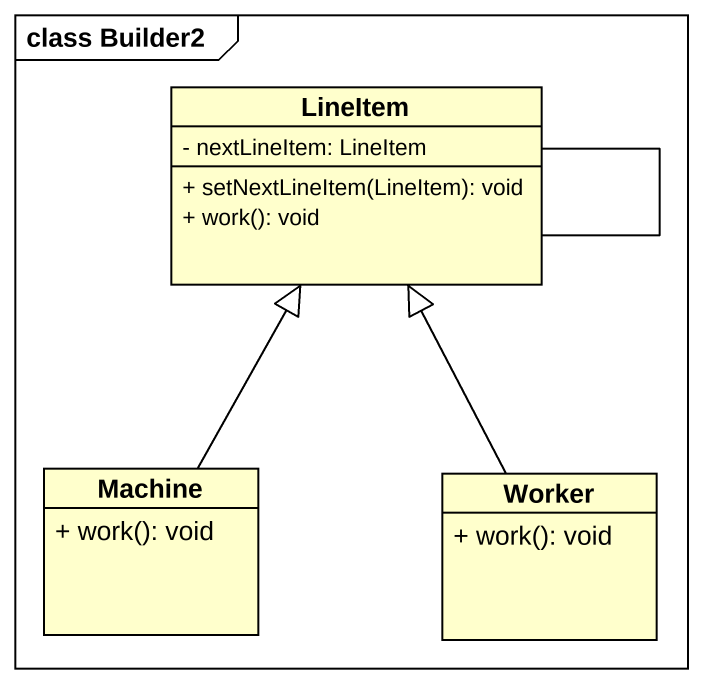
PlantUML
@startuml
mainframe class Builder2
hide circle
hide empty members
skinparam classAttributeIconSize 0
class LineItem {
  - nextLineItem: LineItem
  + setNextLineItem(LineItem): void
  + work(): void
}
class Machine {
  + work(): void
}
class Worker {
  + work(): void
}
LineItem -- LineItem
Machine -up-|> LineItem
Worker -up-|> LineItem
@enduml
